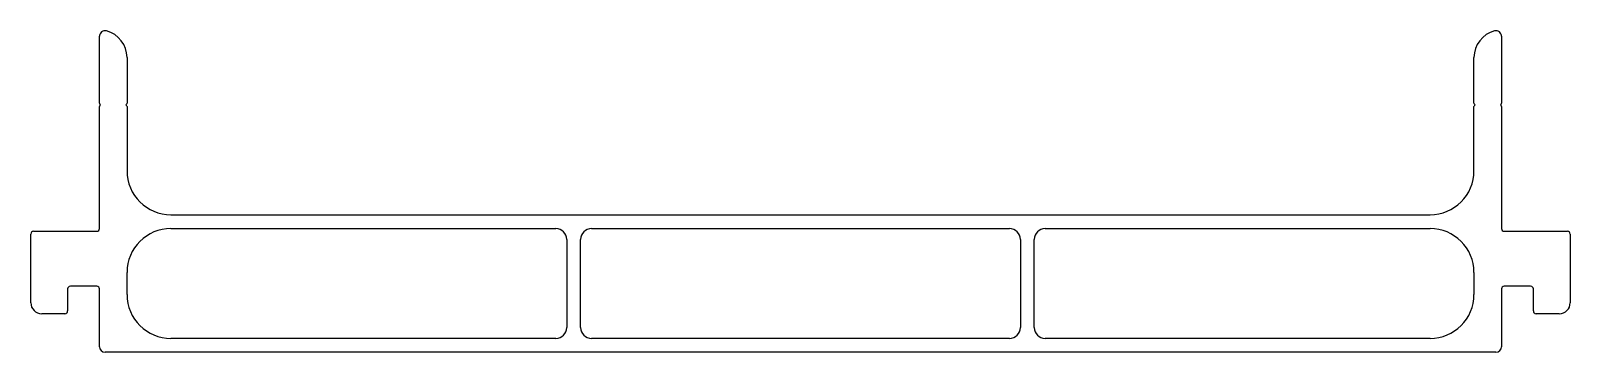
# Model space of a CAD drawing. Extents: x 3 to 283, y 4 to 62.
import ezdxf

# ---------------------------------------------------------------- set-up
doc = ezdxf.new("R2010")
doc.units = 0
doc.layers.get('0').update_dxf_attribs({"linetype": 'CONTINUOUS'})

msp = doc.modelspace()

# ---------------------------------------------------------------- linework, layer by layer
for p, q in [((15.31, 49.21), (15.31, 61.38)), ((270.31, 61.38), (270.31, 49.21)), ((20.31, 57.51), (20.31, 49.21)), ((265.31, 49.21), (265.31, 57.51)), ((15.31, 26.41), (15.31, 48.6)), ((15.51, 48.91), (15.38, 49.03)), ((15.38, 48.78), (15.51, 48.91)), ((20.24, 49.03), (20.11, 48.91)), ((20.11, 48.91), (20.24, 48.78)), ((20.31, 48.6), (20.31, 36.91)), ((265.31, 36.91), (265.31, 48.6)), ((265.51, 48.91), (265.38, 49.03)), ((265.38, 48.78), (265.51, 48.91)), ((270.24, 49.03), (270.11, 48.91)), ((270.11, 48.91), (270.24, 48.78)), ((270.31, 48.6), (270.31, 26.41)), ((28.31, 28.91), (257.31, 28.91)), ((2.81, 12.91), (2.81, 25.41)), ((3.31, 25.91), (14.81, 25.91)), ((28.31, 26.41), (98.31, 26.41)), ((104.81, 26.41), (180.81, 26.41)), ((187.31, 26.41), (257.31, 26.41)), ((270.81, 25.91), (282.31, 25.91)), ((282.81, 25.41), (282.81, 12.91)), ((100.31, 24.41), (100.31, 8.41)), ((102.81, 8.41), (102.81, 24.41)), ((182.81, 24.41), (182.81, 8.41)), ((185.31, 8.41), (185.31, 24.41)), ((20.31, 14.41), (20.31, 18.41)), ((265.31, 18.41), (265.31, 14.41)), ((9.51, 15.41), (9.51, 11.41)), ((14.81, 15.91), (10.01, 15.91)), ((15.31, 4.91), (15.31, 15.41)), ((270.31, 15.41), (270.31, 4.91)), ((275.61, 15.91), (270.81, 15.91)), ((276.11, 11.41), (276.11, 15.41)), ((9.01, 10.91), (4.81, 10.91)), ((280.81, 10.91), (276.61, 10.91)), ((98.31, 6.41), (28.31, 6.41)), ((180.81, 6.41), (104.81, 6.41)), ((257.31, 6.41), (187.31, 6.41)), ((269.31, 3.91), (16.31, 3.91))]:
    msp.add_line(p, q)
for centre, radius, start, end in [((16.31, 61.38), 1, 75.5225, 180), ((15.31, 57.51), 5, 0, 75.5225), ((270.31, 57.51), 5, 104.4775, 180), ((269.31, 61.38), 1, 0, 104.4775), ((15.56, 49.21), 0.25, 180, 225), ((15.56, 48.6), 0.25, 135, 180), ((20.06, 49.21), 0.25, 315, 0), ((20.06, 48.6), 0.25, 360, 45), ((265.56, 49.21), 0.25, 180, 225), ((265.56, 48.6), 0.25, 135, 180), ((270.06, 49.21), 0.25, 315, 0), ((270.06, 48.6), 0.25, 0, 45), ((28.31, 36.91), 8, 180, 270), ((257.31, 36.91), 8, 270, 0), ((3.31, 25.41), 0.5, 90, 180), ((14.81, 26.41), 0.5, 270, 0), ((28.31, 18.41), 8, 90, 180), ((98.31, 24.41), 2, 0, 90), ((104.81, 24.41), 2, 90, 180), ((180.81, 24.41), 2, 0, 90), ((187.31, 24.41), 2, 90, 180), ((257.31, 18.41), 8, 0, 90), ((270.81, 26.41), 0.5, 180, 270), ((282.31, 25.41), 0.5, 360, 90), ((10.01, 15.41), 0.5, 90, 180), ((14.81, 15.41), 0.5, 0, 90), ((28.31, 14.41), 8, 180, 270), ((257.31, 14.41), 8, 270, 0), ((270.81, 15.41), 0.5, 90, 180), ((275.61, 15.41), 0.5, 0, 90), ((4.81, 12.91), 2, 180, 270), ((9.01, 11.41), 0.5, 270, 0), ((276.61, 11.41), 0.5, 180, 270), ((280.81, 12.91), 2, 270, 0), ((98.31, 8.41), 2, 270, 0), ((104.81, 8.41), 2, 180, 270), ((180.81, 8.41), 2, 270, 0), ((187.31, 8.41), 2, 180, 270), ((16.31, 4.91), 1, 180, 270), ((269.31, 4.91), 1, 270, 0)]:
    msp.add_arc(centre, radius, start, end)

doc.saveas('drawing.dxf')
